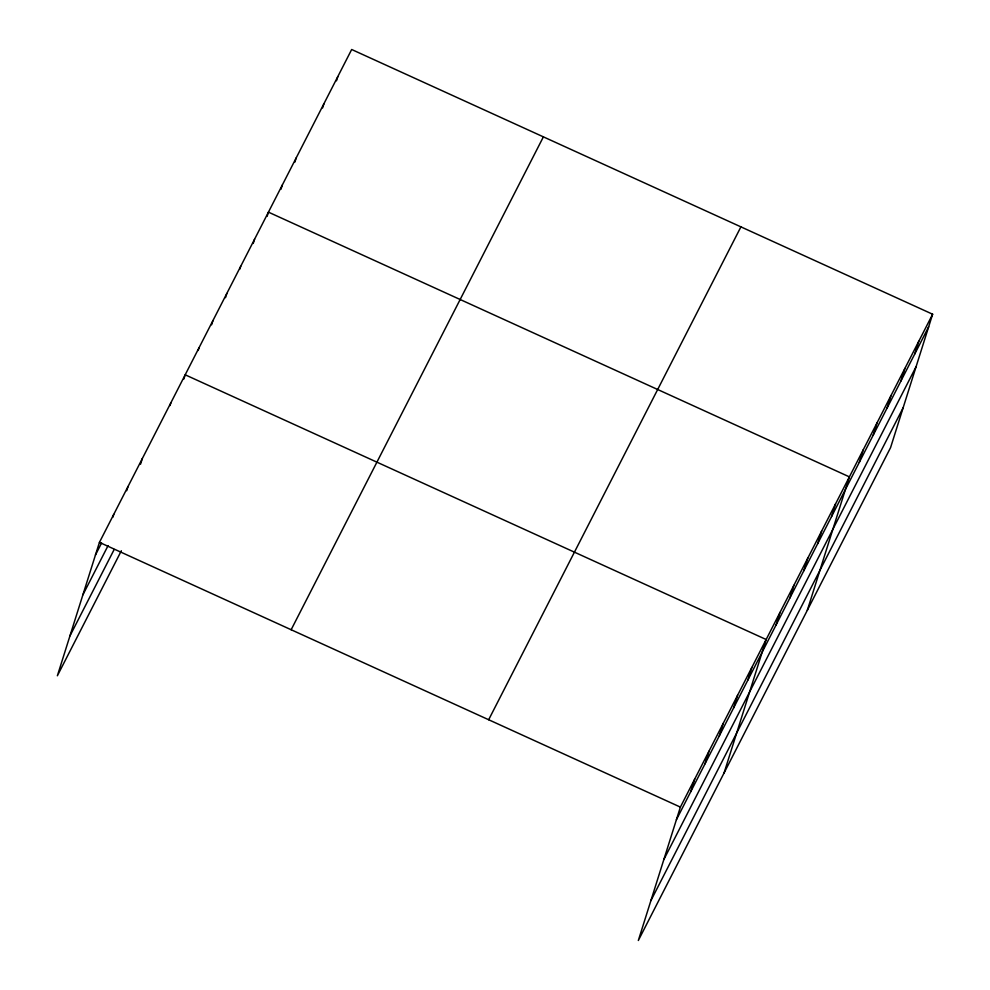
<?xml version="1.0" encoding="UTF-8"?>
<svg xmlns="http://www.w3.org/2000/svg" width="990" height="990" viewBox="0 0 990 990"><rect width="100%" height="100%" fill="white"/><g stroke="black" fill="none" stroke-linecap="round" stroke-linejoin="round"><path stroke-width="1.49" d="M932.63 314.226L680.377 807.098L638.327 940.5L890.567 447.629L932.63 314.226L351.673 49.5L99.433 542.371L57.37 675.774L121.349 550.762M112.848 517.238L113.726 514.441M126.695 490.718L128.019 486.511M140.543 464.186L142.312 458.58M170.02 405.529L170.899 402.732M183.868 378.997L185.192 374.802L766.149 639.515L724.086 772.918M198.186 350.485L199.064 347.688M211.613 324.782L212.937 320.587M225.497 297.668L226.821 293.473M239.803 269.169L240.694 266.36M253.242 243.453L254.566 239.258M267.114 216.352L268.438 212.145L849.395 476.871L807.333 610.273M280.987 189.238L282.311 185.043M294.859 162.125L296.183 157.93M322.604 107.91L323.928 103.715M336.476 80.809L337.8 76.614M690.711 791.765L694.683 779.167M705.004 763.835L708.976 751.237M719.297 735.904L723.269 723.306M733.59 707.974L737.562 695.376M747.883 680.043L751.856 667.446M776.049 624.999L780.021 612.414M789.921 597.898L793.893 585.3M803.793 570.784L807.766 558.199M817.666 543.683L821.638 531.086M831.551 516.57L835.51 503.984M859.295 462.355L863.268 449.757M873.168 435.254L877.14 422.656M887.04 408.14L891.012 395.542M900.912 381.026L904.885 368.441M914.785 353.925L918.757 341.327M95.461 554.969L101.586 543.003M82.888 594.841L108.071 545.626M69.944 635.914L114.184 549.462M291.147 629.739L543.399 136.855M488.664 719.742L740.916 226.858M676.418 819.695L928.657 326.811M663.845 859.555L916.084 366.684M650.888 900.628L903.14 407.756M99.433 542.371L680.377 807.098"/></g></svg>
